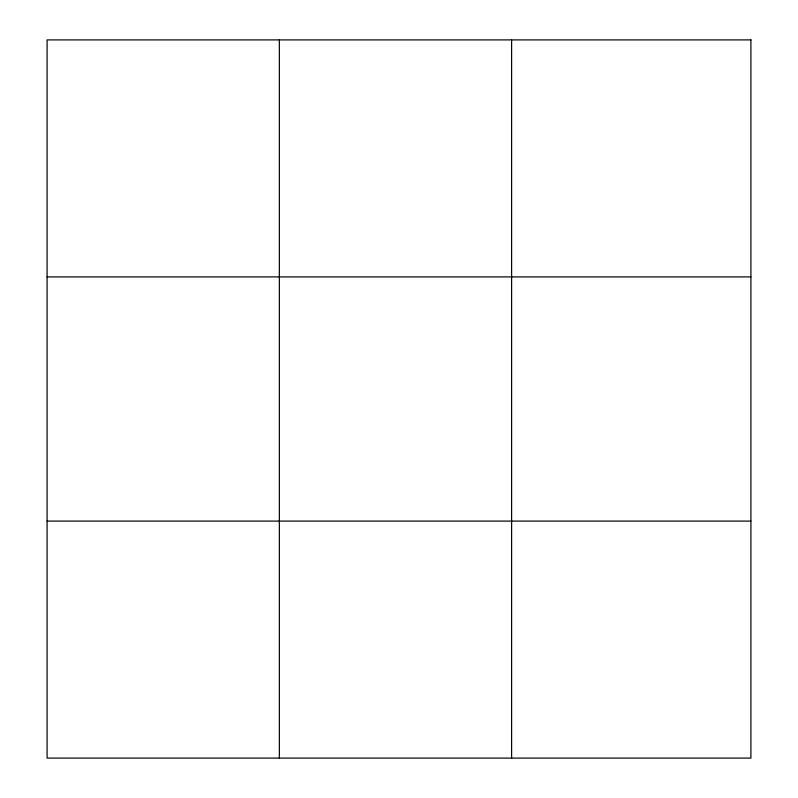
<?xml version="1.0" encoding="UTF-8"?>
<svg xmlns="http://www.w3.org/2000/svg" width="798" height="798" viewBox="0 0 798 798"><rect width="100%" height="100%" fill="white"/><g stroke="black" fill="none" stroke-linecap="round" stroke-linejoin="round"><path stroke-width="1.2" d="M279.35 758.1L279.35 39.9M511.608 758.1L511.608 39.9M47.092 276.906L750.908 276.906M47.092 521.094L750.908 521.094M750.908 39.9L750.908 758.1L47.092 758.1L47.092 39.9L750.908 39.9"/></g></svg>
